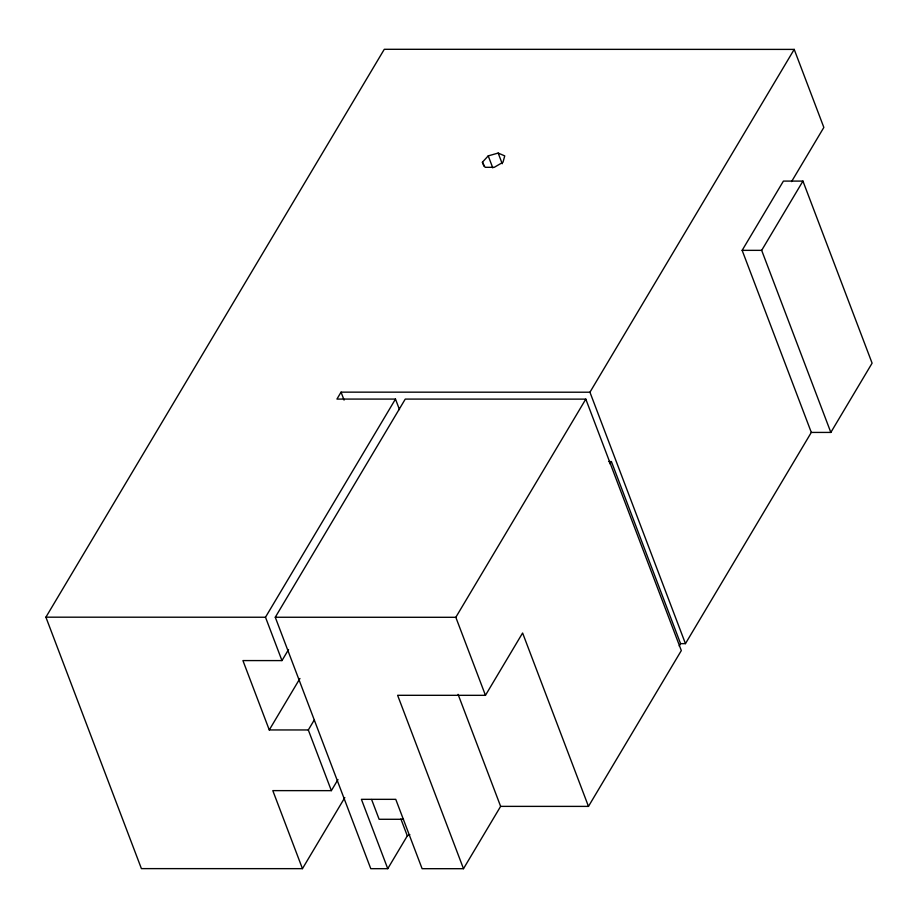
<?xml version="1.0" encoding="UTF-8"?>
<svg xmlns="http://www.w3.org/2000/svg" width="918" height="918" viewBox="0 0 918 918"><rect width="100%" height="100%" fill="white"/><g stroke="black" fill="none" stroke-linecap="round" stroke-linejoin="round"><path stroke-width="1.38" d="M344.812 797.581L302.447 868.658L141.406 868.623L45.9 617.183L384.286 49.297L794.208 49.4L823.848 127.43L791.568 181.603M794.208 49.4L589.941 392.216L341.06 392.147L336.929 399.078L395.486 399.089L399.479 409.6M314.174 720.125L308.31 729.959L269.272 729.948L242.926 660.581L281.964 660.593L265.497 617.24L395.486 399.089M275.262 617.252L405.251 399.089L585.81 399.135L681.317 650.575L588.472 806.394L500.631 806.371L463.487 868.703L422.108 868.692L395.761 799.337L361.405 799.326L387.752 868.68L370.769 868.68L275.262 617.252L455.821 617.298L585.81 399.135M281.964 660.593L288.55 649.542M269.272 729.948L299.945 678.471M302.447 868.658L272.807 790.627L331.364 790.65L337.973 779.566M610.034 463.888L611.411 461.57L608.577 461.57M811.317 432.424L742.146 250.35L783.421 181.087L802.94 181.098L872.1 363.172L830.836 432.424L811.317 432.424L685.448 643.644L680.571 643.644L679.194 645.951M463.487 868.703L397.62 695.305L485.461 695.328L522.606 632.995L588.472 806.394M387.752 868.68L407.317 835.862L409.841 834.6M830.836 432.424L761.665 250.35L802.94 181.098M482.409 162.222L488.227 155.888L498.164 153.065L504.739 155.888L503.007 162.234L494.263 167.317L485.094 167.305L482.409 162.222L483.935 166.227M742.146 250.35L761.665 250.35M45.9 617.183L265.497 617.24M403.461 819.292L379.123 819.281L371.606 799.486M589.941 392.216L685.448 643.644M498.164 153.065L502.226 163.737M611.411 461.57L680.571 643.644M488.227 155.888L492.794 167.891M455.821 617.298L485.461 695.328M458.071 694.329L500.631 806.371M341.06 392.147L344.078 400.087M400.891 818.948L407.317 835.862M308.31 729.959L331.364 790.65"/></g></svg>
